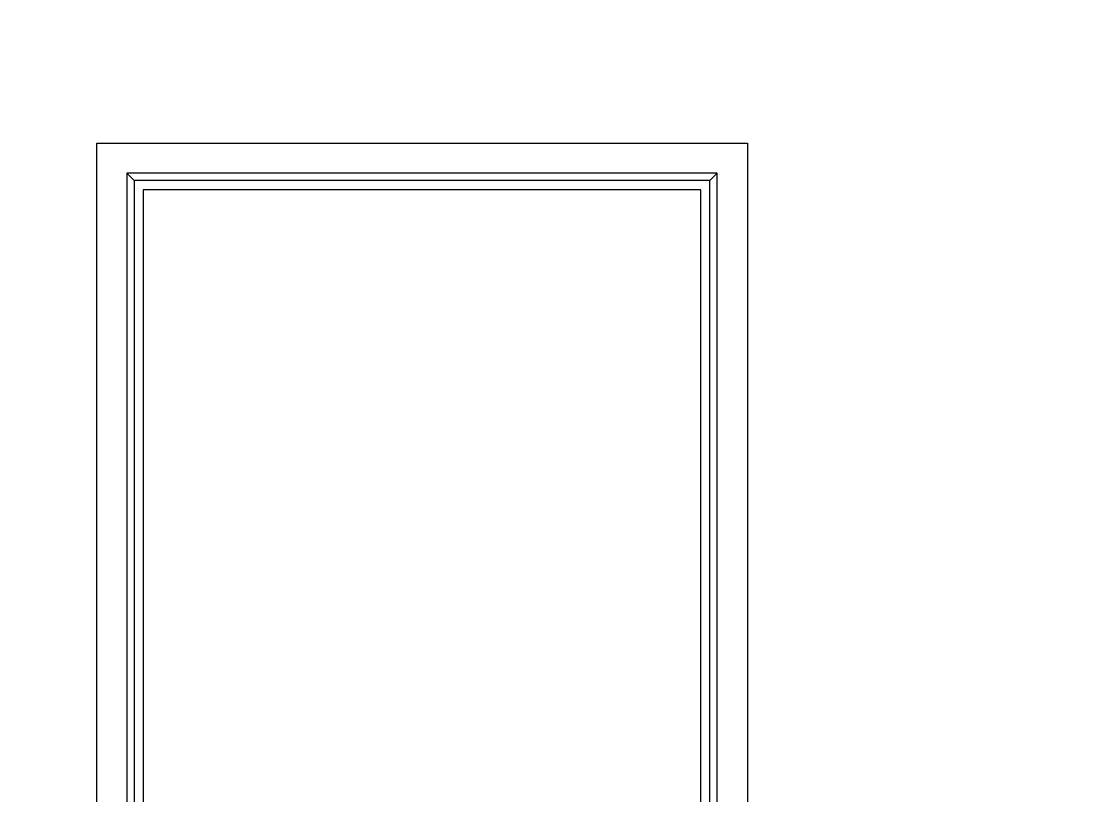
# Model space of a CAD drawing. Header units: millimetres. Extents: x -15634 to 67596, y -3027 to 55843.
# Drawn here: x 30983 to 32741, y 13257 to 14533 of the extents above; entities that cross this region are included whole.
import ezdxf

# ---------------------------------------------------------------- set-up
doc = ezdxf.new("R2010")
doc.units = ezdxf.units.MM
doc.header["$MEASUREMENT"] = 0
doc.set_wipeout_variables(frame=1)
doc.linetypes.add('Wipeout_Contour', pattern=[1000, 0, -1000])
doc.layers.add('Dimensioning - General', color=7, linetype='Continuous')
doc.layers.add('Structural - Bearing', color=7, linetype='Continuous')
for name, color, linetype, lineweight, true_color in [('Dimensioning - General_Pen_No__61', 7, 'Continuous', 20, 0x6a6a6a), ('Dimensioning - General_Pen_No__88', 7, 'Continuous', 20, 0xfd4435), ('Structural - Bearing_Pen_No__82', 7, 'Continuous', 20, 0xaaaaaa)]:
    doc.layers.add(name, color=color, linetype=linetype, lineweight=lineweight, true_color=true_color)
doc.styles.add('GENERATED_STYLE_6', font='calibril.ttf')
doc.dimstyles.new('GENERATED_STYLE__3', dxfattribs={"dimtxt": 195.999997, "dimasz": 106.4, "dimexe": 0.18, "dimexo": 0.0625, "dimgap": 0.09, "dimtad": 1, "dimdec": 0, "dimlfac": 0.1, "dimzin": 0, "dimdsep": 46, "dimtxsty": 'GENERATED_STYLE_6', "dimblk": 'ARROWHEAD_2', "dimblk1": 'ARROWHEAD_2', "dimblk2": 'ARROWHEAD_2', "dimcen": 0.09, "dimse1": 1, "dimse2": 1, "dimclrd": 256, "dimclre": 256, "dimclrt": 256, "dimadec": 0, "dimazin": 0, "dimtfac": 1, "dimtdec": 4, "dimtmove": 0, "dimatfit": 3, "dimfxl": 1, "dimtolj": 1, "dimtzin": 0, "dimarcsym": 0})

# ---------------------------------------------------------------- blocks, each defined once
blk = doc.blocks.new('*D139')
at = {"layer": 'Dimensioning - General_Pen_No__61', "color": 251, "linetype": 'Continuous', "lineweight": 20, "true_color": 0x6a6a6a, "transparency": 16777216}
for p, q in [((34964.9, 14836), (35104.9, 14755.2)), ((35139.9, 14795.6), (34929.9, 14795.6)), ((35034.9, 12095.6), (35034.9, 14795.6)), ((34964.9, 12136), (35104.9, 12055.2)), ((35139.9, 12095.6), (34929.9, 12095.6)), ((35034.9, 12027.1), (35034.9, 12095.6))]:
    blk.add_line(p, q, dxfattribs=at)
at = {"layer": 'Dimensioning - General_Pen_No__88', "color": 20, "lineweight": 20, "true_color": 0xfd4435, "transparency": 16777216, "char_height": 196, "attachment_point": 7, "rotation": 90, "style": 'GENERATED_STYLE_6'}
for s, insert in [('\\A1;{\\pql;\\fCalibri Light|b0|i0|c0|p34;20}', (34995.7, 14437.4)), ('\\A1;{\\pql;\\fCalibri Light|b0|i0|c0|p34;270}', (34995.7, 13207.3))]:
    blk.add_mtext(s, dxfattribs=dict(at, insert=insert))
blk = doc.blocks.new('ARROWHEAD_2')
at = {"color": 0, "linetype": 'Continuous', "lineweight": 0}
for p, q in [((-0.378, -0.655), (0.378, 0.655)), ((0, 0), (-1, 0))]:
    blk.add_line(p, q, dxfattribs=at)
blk = doc.blocks.new('*D187')
at = {"layer": 'Dimensioning - General_Pen_No__61', "color": 251, "linetype": 'Continuous', "lineweight": 20, "true_color": 0x6a6a6a, "transparency": 16777216}
for p, q in [((35514.9, 14836), (35654.9, 14755.2)), ((35689.9, 14795.6), (35479.9, 14795.6)), ((35584.9, 12095.6), (35584.9, 14795.6)), ((35514.9, 12136), (35654.9, 12055.2)), ((35689.9, 12095.6), (35479.9, 12095.6))]:
    blk.add_line(p, q, dxfattribs=at)
at = {"layer": 'Dimensioning - General_Pen_No__88', "color": 20, "lineweight": 20, "true_color": 0xfd4435, "transparency": 16777216, "char_height": 196, "attachment_point": 7, "rotation": 90, "style": 'GENERATED_STYLE_6'}
for s, insert in [('\\A1;{\\pql;\\fCalibri Light|b0|i0|c0|p34;20}', (35545.7, 14437.4)), ('\\A1;{\\pql;\\fCalibri Light|b0|i0|c0|p34;270}', (35545.7, 13207.3))]:
    blk.add_mtext(s, dxfattribs=dict(at, insert=insert))
blk = doc.blocks.new('*D220')
at = {"layer": 'Dimensioning - General_Pen_No__61', "color": 251, "linetype": 'Continuous', "lineweight": 20, "true_color": 0x6a6a6a, "transparency": 16777216}
for p, q in [((36064.9, 15036), (36204.9, 14955.2)), ((36239.9, 14995.6), (36029.9, 14995.6)), ((36134.9, 12095.6), (36134.9, 14995.6)), ((36064.9, 12136), (36204.9, 12055.2)), ((36239.9, 12095.6), (36029.9, 12095.6))]:
    blk.add_line(p, q, dxfattribs=at)
at = {"layer": 'Dimensioning - General_Pen_No__88', "color": 20, "lineweight": 20, "true_color": 0xfd4435, "transparency": 16777216, "insert": (36095.7, 13307.3), "char_height": 196, "attachment_point": 7, "rotation": 90, "style": 'GENERATED_STYLE_6'}
blk.add_mtext('\\A1;{\\pql;\\fCalibri Light|b0|i0|c0|p34;290}', dxfattribs=at)

msp = doc.modelspace()

# ---------------------------------------------------------------- wipeouts: each hides what was drawn before it
at = {"color": 254, "linetype": 'Wipeout_Contour', "lineweight": 0, "ltscale": 135485.310975}
msp.add_wipeout([(31169.4, 14270.6), (31157.4, 14282.6), (31157.4, 12195.6), (31169.4, 12195.6)], dxfattribs=at).dxf.layer = 'Structural - Bearing'
at = {"color": 254, "linetype": 'Wipeout_Contour', "lineweight": 0, "ltscale": 139034.322008}
msp.add_wipeout([(32119.4, 12195.6), (32131.4, 12195.6), (32131.4, 14282.6), (32119.4, 14270.6)], dxfattribs=at).dxf.layer = 'Structural - Bearing'

# ---------------------------------------------------------------- next in the draw order: wipeouts: each hides what was drawn before it
at = {"color": 254, "linetype": 'Wipeout_Contour', "lineweight": 0, "ltscale": 138865.482574}
msp.add_wipeout([(32131.4, 14282.6), (31157.4, 14282.6), (31169.4, 14270.6), (32119.4, 14270.6)], dxfattribs=at).dxf.layer = 'Structural - Bearing'
at = {"color": 254, "linetype": 'Wipeout_Contour', "lineweight": 0, "ltscale": 135517.527596}
msp.add_wipeout([(31169.4, 12195.6), (31184.4, 12195.6), (31184.4, 14255.6), (31169.4, 14255.6)], dxfattribs=at).dxf.layer = 'Structural - Bearing'
at = {"color": 254, "linetype": 'Wipeout_Contour', "lineweight": 0, "ltscale": 138967.35844}
msp.add_wipeout([(32104.4, 14255.6), (32104.4, 12195.6), (32119.4, 12195.6), (32119.4, 14255.6)], dxfattribs=at).dxf.layer = 'Structural - Bearing'

# ---------------------------------------------------------------- next in the draw order: wipeouts: each hides what was drawn before it
at = {"color": 254, "linetype": 'Wipeout_Contour', "lineweight": 0, "ltscale": 135397.108889}
msp.add_wipeout([(31107.4, 14332.6), (31107.4, 12195.6), (31157.4, 12195.6), (31157.4, 14282.6)], dxfattribs=at).dxf.layer = 'Structural - Bearing'
at = {"color": 254, "linetype": 'Wipeout_Contour', "lineweight": 0, "ltscale": 139174.131228}
msp.add_wipeout([(32181.4, 12195.6), (32181.4, 14332.6), (32131.4, 14282.6), (32131.4, 12195.6)], dxfattribs=at).dxf.layer = 'Structural - Bearing'
at = {"color": 254, "linetype": 'Wipeout_Contour', "lineweight": 0, "ltscale": 208258.198077}
msp.add_wipeout([(31169.4, 14270.6), (31169.4, 14255.6), (31184.4, 14255.6), (32104.4, 14255.6), (32119.4, 14255.6), (32119.4, 14270.6)], dxfattribs=at).dxf.layer = 'Structural - Bearing'

# ---------------------------------------------------------------- next in the draw order: linework, layer by layer
at = {"layer": 'Structural - Bearing_Pen_No__82', "color": 253, "linetype": 'Continuous', "lineweight": 20, "true_color": 0xaaaaaa}
for p, q in [((31169.4, 14270.6), (31169.4, 12195.6)), ((32119.4, 14270.6), (31169.4, 14270.6)), ((32119.4, 12195.6), (32119.4, 14270.6)), ((31184.4, 14255.6), (31184.4, 12195.6)), ((32104.4, 14255.6), (31184.4, 14255.6)), ((32104.4, 12195.6), (32104.4, 14255.6))]:
    msp.add_line(p, q, dxfattribs=at)

# ---------------------------------------------------------------- next in the draw order: wipeouts: each hides what was drawn before it
at = {"color": 254, "linetype": 'Wipeout_Contour', "lineweight": 0, "ltscale": 138916.864331}
msp.add_wipeout([(32181.4, 14332.6), (31107.4, 14332.6), (31157.4, 14282.6), (32131.4, 14282.6)], dxfattribs=at).dxf.layer = 'Structural - Bearing'

# ---------------------------------------------------------------- next in the draw order: linework, layer by layer
at = {"layer": 'Structural - Bearing_Pen_No__82', "color": 253, "linetype": 'Continuous', "lineweight": 20, "true_color": 0xaaaaaa}
for p, q in [((31107.4, 12195.6), (31107.4, 14332.6)), ((31107.4, 14332.6), (32181.4, 14332.6)), ((32181.4, 14332.6), (32181.4, 12195.6)), ((31157.4, 14282.6), (31157.4, 12195.6)), ((31157.4, 14282.6), (31169.4, 14270.6)), ((32131.4, 14282.6), (31157.4, 14282.6)), ((32119.4, 14270.6), (32131.4, 14282.6)), ((32131.4, 12195.6), (32131.4, 14282.6))]:
    msp.add_line(p, q, dxfattribs=at)

# ---------------------------------------------------------------- next in the draw order: dimensions: what is measured, and where the dimension line sits
at = {"layer": 'Dimensioning - General', "color": 251, "linetype": 'Continuous', "lineweight": 20, "true_color": 0x6a6a6a}
for base, p1, p2, picture, middle in [((36134.9, 14995.6), (10080.7, 12095.6), (9975.3, 14995.6), '*D220', (35997.7, 13531.4)), ((35584.9, 14795.6), (7626.1, 12095.6), (7531.3, 14795.6), '*D187', (35447.7, 13431.4)), ((35034.9, 14795.6), (7611.1, 12095.6), (7628.4, 14795.6), '*D139', (34897.7, 13431.4))]:
    dim = msp.add_linear_dim(base=base, p1=p1, p2=p2, angle=90, dimstyle='GENERATED_STYLE__3', dxfattribs=at)
    dim.commit()
    dim.dimension.update_dxf_attribs({"geometry": picture, "text_midpoint": middle, "dimtype": 160, "text_rotation": 90})

doc.saveas('drawing.dxf')
